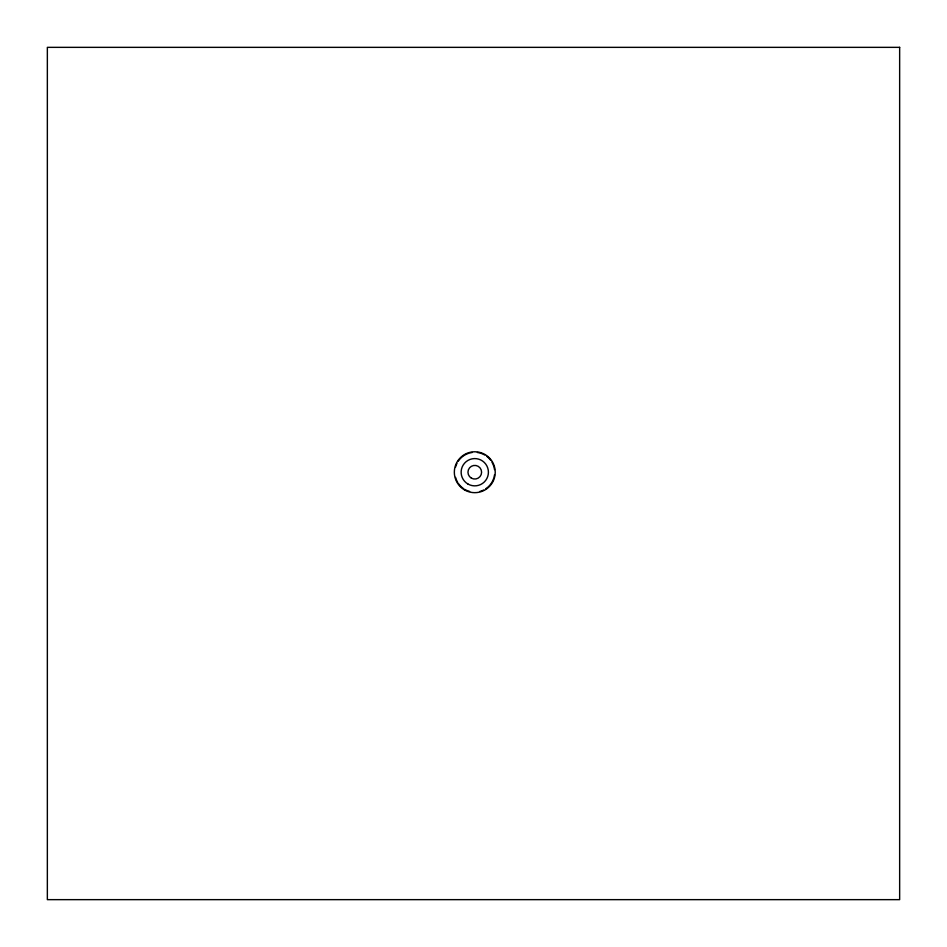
<?xml version="1.0" encoding="UTF-8"?>
<svg xmlns="http://www.w3.org/2000/svg" width="947" height="947" viewBox="0 0 947 947"><rect width="100%" height="100%" fill="white"/><g stroke="black" fill="none" stroke-linecap="round" stroke-linejoin="round"><path stroke-width="1.42" d="M494.5 474.814A19.887 19.887 0 0 1 493.991 477.371M493.612 478.614A19.887 19.887 0 0 1 485.823 488.759M483.586 490.061A19.887 19.887 0 0 1 479.928 491.434M469.629 491.434A19.887 19.887 0 0 1 464.835 489.445M463.734 488.759A19.887 19.887 0 0 1 458.241 483.266M457.555 482.165A19.887 19.887 0 0 1 455.566 477.371M455.566 467.072A19.887 19.887 0 0 1 456.939 463.414M458.241 461.177A19.887 19.887 0 0 1 468.386 453.388M469.629 453.009A19.887 19.887 0 0 1 472.186 452.5M477.371 452.5A19.887 19.887 0 0 1 479.928 453.009M481.171 453.388A19.887 19.887 0 0 1 484.722 454.998M486.888 456.442A19.887 19.887 0 0 1 490.558 460.112M492.002 462.278A19.887 19.887 0 0 1 493.612 465.829M493.991 467.072A19.887 19.887 0 0 1 494.5 469.629M899.65 47.35L47.35 47.35L47.35 899.65L899.65 899.65L899.65 47.35M464.551 489.93A20.455 20.455 0 0 0 495.234 472.222A20.455 20.455 0 0 0 464.551 454.513A20.455 20.455 0 0 0 464.551 489.93M467.96 484.035A13.637 13.637 0 0 0 488.415 472.222A13.637 13.637 0 0 0 467.96 460.408A13.637 13.637 0 0 0 467.96 484.035M471.369 478.128A6.818 6.818 0 0 0 481.597 472.222A6.818 6.818 0 0 0 471.369 466.315A6.818 6.818 0 0 0 471.369 478.128"/></g></svg>
